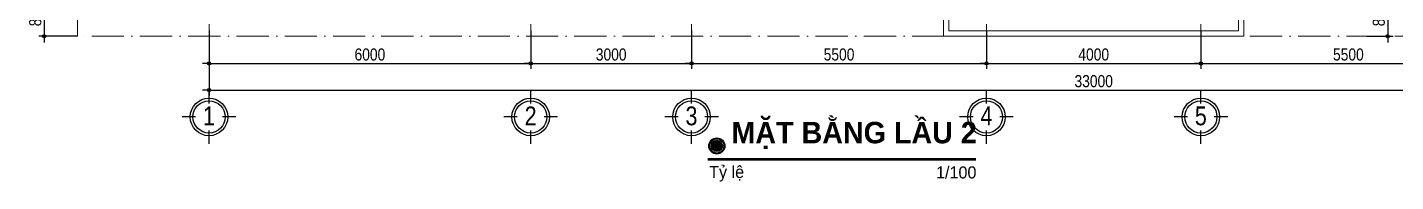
# Model space of a CAD drawing. Extents: x -1107188 to -523840, y 39692 to 514392.
# Drawn here: x -1062980 to -1037460, y 491945 to 494816 of the extents above; entities that cross this region are included whole.
import ezdxf
from ezdxf.enums import TextEntityAlignment as Align

# ---------------------------------------------------------------- set-up
doc = ezdxf.new("R2010")
doc.units = 0
doc.linetypes.add('ACAD_ISO10W100', pattern=[18, 12, -3, 0, -3])
doc.layers.get('DEFPOINTS').update_dxf_attribs({"linetype": 'CONTINUOUS'})
for name, color, linetype in [('DIM', 1, 'CONTINUOUS'), ('TAGS', 60, 'CONTINUOUS'), ('TEXT', 7, 'CONTINUOUS')]:
    doc.layers.add(name, color=color, linetype=linetype)
doc.layers.add('NET-THAY', color=2, linetype='CONTINUOUS', lineweight=13)
doc.layers.add('TRUC', color=24, linetype='CONTINUOUS', lineweight=0)
doc.styles.add('HEL-CONDENSE', font='')
doc.styles.add('SWISS-CONDENSE', font='')
doc.styles.add('VNI-HELVE-CONDENSEN', font='')
doc.styles.get('HEL-CONDENSE').set_extended_font_data('VNI-Helve-Condense')
doc.styles.get('SWISS-CONDENSE').set_extended_font_data('VNI-Swiss-Condense')
doc.styles.get('VNI-HELVE-CONDENSEN').set_extended_font_data('VNI-Helve-Condense')
doc.dimstyles.new('D100', dxfattribs={"dimtxt": 225, "dimasz": 1.2, "dimexe": 100, "dimexo": 0, "dimgap": 50, "dimtad": 1, "dimdec": 0, "dimzin": 13, "dimdsep": 46, "dimtxsty": 'HEL-CONDENSE', "dimblk": 'D50', "dimcen": 0, "dimclrd": 1, "dimclre": 1, "dimclrt": 7, "dimadec": 0, "dimazin": 0, "dimtfac": 1, "dimtdec": 0, "dimtmove": 0, "dimatfit": 3, "dimldrblk": 'D50', "dimfxl": 1, "dimtolj": 1, "dimtzin": 13, "dimarcsym": 0})

# ---------------------------------------------------------------- blocks, each defined once
blk = doc.blocks.new('D50')
at = {"layer": 'DIM'}
blk.add_hatch(color=256, dxfattribs=at).paths.add_polyline_path([(25, 0, 1), (-25, 0, 1)])
blk.add_line((25, 0), (100, 0), dxfattribs=at)
blk.add_circle((0, 0), 25, dxfattribs=at)
blk = doc.blocks.new('*D387')
at = {"layer": 'DEFPOINTS', "color": 0, "transparency": 16777216}
for p in [(-1059591, 494761), (-1053591, 494761), (-1053591, 494145)]:
    blk.add_point(p, dxfattribs=at)
at = {"layer": 'DIM', "color": 1, "lineweight": -2, "transparency": 16777216}
for p, q in [((-1059591, 494761), (-1059591, 494045)), ((-1053591, 494761), (-1053591, 494045)), ((-1059590, 494145), (-1053593, 494145))]:
    blk.add_line(p, q, dxfattribs=at)
at = {"layer": 'DIM', "color": 1, "lineweight": -2, "transparency": 16777216, "xscale": 1.199999999999999, "yscale": 1.199999999999999, "zscale": 1.199999999999999, "rotation": 180}
blk.add_blockref('D50', (-1059591, 494145), dxfattribs=at)
at = {"layer": 'DIM', "color": 1, "lineweight": -2, "transparency": 16777216, "xscale": 1.199999999999999, "yscale": 1.199999999999999, "zscale": 1.199999999999999}
blk.add_blockref('D50', (-1053591, 494145), dxfattribs=at)
at = {"layer": 'DIM', "color": 7, "transparency": 16777216, "insert": (-1056591, 494310), "char_height": 225, "attachment_point": 5, "style": 'HEL-CONDENSE'}
blk.add_mtext('\\A1;6000', dxfattribs=at)
blk = doc.blocks.new('*D388')
at = {"layer": 'DEFPOINTS', "color": 0, "transparency": 16777216}
for p in [(-1053591, 494761), (-1050591, 494761), (-1050591, 494145)]:
    blk.add_point(p, dxfattribs=at)
at = {"layer": 'DIM', "color": 1, "lineweight": -2, "transparency": 16777216}
for p, q in [((-1053591, 494761), (-1053591, 494045)), ((-1050591, 494761), (-1050591, 494045)), ((-1053590, 494145), (-1050593, 494145))]:
    blk.add_line(p, q, dxfattribs=at)
at = {"layer": 'DIM', "color": 1, "lineweight": -2, "transparency": 16777216, "xscale": 1.199999999999999, "yscale": 1.199999999999999, "zscale": 1.199999999999999, "rotation": 180}
blk.add_blockref('D50', (-1053591, 494145), dxfattribs=at)
at = {"layer": 'DIM', "color": 1, "lineweight": -2, "transparency": 16777216, "xscale": 1.199999999999999, "yscale": 1.199999999999999, "zscale": 1.199999999999999}
blk.add_blockref('D50', (-1050591, 494145), dxfattribs=at)
at = {"layer": 'DIM', "color": 7, "transparency": 16777216, "insert": (-1052091, 494310), "char_height": 225, "attachment_point": 5, "style": 'HEL-CONDENSE'}
blk.add_mtext('\\A1;3000', dxfattribs=at)
blk = doc.blocks.new('*D389')
at = {"layer": 'DEFPOINTS', "color": 0, "transparency": 16777216}
for p in [(-1050591, 494761), (-1045091, 494761), (-1045091, 494145)]:
    blk.add_point(p, dxfattribs=at)
at = {"layer": 'DIM', "color": 1, "lineweight": -2, "transparency": 16777216}
for p, q in [((-1050591, 494761), (-1050591, 494045)), ((-1045091, 494761), (-1045091, 494045)), ((-1050590, 494145), (-1045093, 494145))]:
    blk.add_line(p, q, dxfattribs=at)
at = {"layer": 'DIM', "color": 1, "lineweight": -2, "transparency": 16777216, "xscale": 1.199999999999999, "yscale": 1.199999999999999, "zscale": 1.199999999999999, "rotation": 180}
blk.add_blockref('D50', (-1050591, 494145), dxfattribs=at)
at = {"layer": 'DIM', "color": 1, "lineweight": -2, "transparency": 16777216, "xscale": 1.199999999999999, "yscale": 1.199999999999999, "zscale": 1.199999999999999}
blk.add_blockref('D50', (-1045091, 494145), dxfattribs=at)
at = {"layer": 'DIM', "color": 7, "transparency": 16777216, "insert": (-1047841, 494310), "char_height": 225, "attachment_point": 5, "style": 'HEL-CONDENSE'}
blk.add_mtext('\\A1;5500', dxfattribs=at)
blk = doc.blocks.new('*D390')
at = {"layer": 'DEFPOINTS', "color": 0, "transparency": 16777216}
for p in [(-1045091, 494761), (-1041091, 494761), (-1041091, 494145)]:
    blk.add_point(p, dxfattribs=at)
at = {"layer": 'DIM', "color": 1, "lineweight": -2, "transparency": 16777216}
for p, q in [((-1045091, 494761), (-1045091, 494045)), ((-1041091, 494761), (-1041091, 494045)), ((-1045090, 494145), (-1041093, 494145))]:
    blk.add_line(p, q, dxfattribs=at)
at = {"layer": 'DIM', "color": 1, "lineweight": -2, "transparency": 16777216, "xscale": 1.199999999999999, "yscale": 1.199999999999999, "zscale": 1.199999999999999, "rotation": 180}
blk.add_blockref('D50', (-1045091, 494145), dxfattribs=at)
at = {"layer": 'DIM', "color": 1, "lineweight": -2, "transparency": 16777216, "xscale": 1.199999999999999, "yscale": 1.199999999999999, "zscale": 1.199999999999999}
blk.add_blockref('D50', (-1041091, 494145), dxfattribs=at)
at = {"layer": 'DIM', "color": 7, "transparency": 16777216, "insert": (-1043091, 494310), "char_height": 225, "attachment_point": 5, "style": 'HEL-CONDENSE'}
blk.add_mtext('\\A1;4000', dxfattribs=at)
blk = doc.blocks.new('*D391')
at = {"layer": 'DEFPOINTS', "color": 0, "transparency": 16777216}
for p in [(-1041091, 494761), (-1035591, 494761), (-1035591, 494145)]:
    blk.add_point(p, dxfattribs=at)
at = {"layer": 'DIM', "color": 1, "lineweight": -2, "transparency": 16777216}
for p, q in [((-1041091, 494761), (-1041091, 494045)), ((-1035591, 494761), (-1035591, 494045)), ((-1041090, 494145), (-1035593, 494145))]:
    blk.add_line(p, q, dxfattribs=at)
at = {"layer": 'DIM', "color": 1, "lineweight": -2, "transparency": 16777216, "xscale": 1.199999999999999, "yscale": 1.199999999999999, "zscale": 1.199999999999999, "rotation": 180}
blk.add_blockref('D50', (-1041091, 494145), dxfattribs=at)
at = {"layer": 'DIM', "color": 1, "lineweight": -2, "transparency": 16777216, "xscale": 1.199999999999999, "yscale": 1.199999999999999, "zscale": 1.199999999999999}
blk.add_blockref('D50', (-1035591, 494145), dxfattribs=at)
at = {"layer": 'DIM', "color": 7, "transparency": 16777216, "insert": (-1038341, 494310), "char_height": 225, "attachment_point": 5, "style": 'HEL-CONDENSE'}
blk.add_mtext('\\A1;5500', dxfattribs=at)
blk = doc.blocks.new('*D394')
at = {"layer": 'DEFPOINTS', "color": 0, "transparency": 16777216}
for p in [(-1059591, 494761), (-1026591, 494761), (-1026591, 493649)]:
    blk.add_point(p, dxfattribs=at)
at = {"layer": 'DIM', "color": 1, "lineweight": -2, "transparency": 16777216}
for p, q in [((-1059591, 494761), (-1059591, 493549)), ((-1026591, 494761), (-1026591, 493549)), ((-1059590, 493649), (-1026593, 493649))]:
    blk.add_line(p, q, dxfattribs=at)
at = {"layer": 'DIM', "color": 1, "lineweight": -2, "transparency": 16777216, "xscale": 1.199999999999999, "yscale": 1.199999999999999, "zscale": 1.199999999999999, "rotation": 180}
blk.add_blockref('D50', (-1059591, 493649), dxfattribs=at)
at = {"layer": 'DIM', "color": 1, "lineweight": -2, "transparency": 16777216, "xscale": 1.199999999999999, "yscale": 1.199999999999999, "zscale": 1.199999999999999}
blk.add_blockref('D50', (-1026591, 493649), dxfattribs=at)
at = {"layer": 'DIM', "color": 7, "transparency": 16777216, "insert": (-1043091, 493814), "char_height": 225, "attachment_point": 5, "style": 'HEL-CONDENSE'}
blk.add_mtext('\\A1;33000', dxfattribs=at)
blk = doc.blocks.new('A$C206177D3')
at = {"layer": 'TAGS', "ltscale": 1000}
for p, q in [((-37, 240), (-37, 490)), ((-287, -10), (-537, -10)), ((463, -10), (213, -10)), ((-37, -510), (-37, -260))]:
    blk.add_line(p, q, dxfattribs=at)
blk.add_circle((-37, -10), 350, dxfattribs=at)
at = {"layer": 'TAGS', "color": 254, "ltscale": 1000}
blk.add_circle((-37, -10), 300, dxfattribs=at)
at = {"layer": 'TAGS', "ltscale": 1000, "style": 'VNI-HELVE-CONDENSEN'}
blk.add_attdef('A', text='', height=350, dxfattribs=at).set_placement((-38, -166), align=Align.CENTER)
blk = doc.blocks.new('*D402')
at = {"layer": 'DEFPOINTS', "color": 0, "transparency": 16777216}
for p in [(-1062045, 495452), (-1062667, 494652), (-1062045, 494652)]:
    blk.add_point(p, dxfattribs=at)
at = {"layer": 'DIM', "color": 1, "lineweight": -2, "transparency": 16777216}
for p, q in [((-1062045, 495452), (-1062767, 495452)), ((-1062667, 495451), (-1062667, 494653)), ((-1062045, 494652), (-1062767, 494652))]:
    blk.add_line(p, q, dxfattribs=at)
at = {"layer": 'DIM', "color": 1, "lineweight": -2, "transparency": 16777216, "xscale": 1.199999999999999, "yscale": 1.199999999999999, "zscale": 1.199999999999999}
for p, rotation in [((-1062667, 495452), 90), ((-1062667, 494652), 270)]:
    blk.add_blockref('D50', p, dxfattribs=dict(at, rotation=rotation))
at = {"layer": 'DIM', "color": 7, "transparency": 16777216, "insert": (-1062832, 495052), "char_height": 225, "attachment_point": 5, "rotation": 90, "style": 'HEL-CONDENSE'}
blk.add_mtext('\\A1;800', dxfattribs=at)
blk = doc.blocks.new('*D501')
at = {"layer": 'DEFPOINTS', "color": 0, "transparency": 16777216}
for p in [(-1038003, 495452), (-1038003, 494652), (-1037608, 494652)]:
    blk.add_point(p, dxfattribs=at)
at = {"layer": 'DIM', "color": 1, "lineweight": -2, "transparency": 16777216}
for p, q in [((-1038003, 495452), (-1037508, 495452)), ((-1037608, 495451), (-1037608, 494653)), ((-1038003, 494652), (-1037508, 494652))]:
    blk.add_line(p, q, dxfattribs=at)
at = {"layer": 'DIM', "color": 1, "lineweight": -2, "transparency": 16777216, "xscale": 1.199999999999999, "yscale": 1.199999999999999, "zscale": 1.199999999999999}
for p, rotation in [((-1037608, 495452), 90), ((-1037608, 494652), 270)]:
    blk.add_blockref('D50', p, dxfattribs=dict(at, rotation=rotation))
at = {"layer": 'DIM', "color": 7, "transparency": 16777216, "insert": (-1037773, 495052), "char_height": 225, "attachment_point": 5, "rotation": 90, "style": 'HEL-CONDENSE'}
blk.add_mtext('\\A1;800', dxfattribs=at)

msp = doc.modelspace()

# ---------------------------------------------------------------- hatches: boundary and pattern name
at = {"layer": 'DIM', "linetype": 'ByBlock'}
msp.add_hatch(color=1, dxfattribs=at).paths.add_polyline_path([(-1050016.011, 492608.908, 1), (-1050225.051, 492608.908, 1)])

# ---------------------------------------------------------------- linework, layer by layer
at = {"layer": 'NET-THAY'}
for p, q in [((-1045891.449, 498251.964), (-1045891.449, 494651.964)), ((-1040291.449, 494651.964), (-1040291.449, 498251.964)), ((-1045891.449, 494651.964), (-1040291.449, 494651.964))]:
    msp.add_line(p, q, dxfattribs=at)
msp.add_lwpolyline([(-1047791.449, 500051.964), (-1047791.449, 498351.964), (-1045791.449, 498351.964), (-1045791.449, 494751.964), (-1040391.449, 494751.964), (-1040391.449, 498351.964), (-1038391.449, 498351.964), (-1038391.449, 500051.964)], dxfattribs=at)
at = {"layer": 'TEXT', "color": 7, "linetype": 'ByBlock', "const_width": 48.75}
msp.add_lwpolyline([(-1045287.701, 492357.141), (-1049106.316, 492357.141), (-1045287.701, 492357.141), (-1050290.519, 492357.141)], dxfattribs=at)
at = {"layer": 'TEXT', "color": 7, "linetype": 'ByBlock'}
for radius in [150.491, 133.77, 104.52]:
    msp.add_circle((-1050120.531, 492608.908), radius, dxfattribs=at)
at = {"layer": 'TRUC', "linetype": 'ACAD_ISO10W100', "ltscale": 50}
msp.add_lwpolyline([(-1062045.434, 511077.744), (-1024275.122, 511077.744), (-1024275.122, 494651.964), (-1062045.434, 494651.964)], close=True, dxfattribs=at)
for points in [[(-1059591.449, 511077.744), (-1059591.449, 494651.964)], [(-1053591.449, 511077.744), (-1053591.449, 494651.964)], [(-1053591.449, 511077.744), (-1053591.449, 494651.964)], [(-1050591.449, 511077.744), (-1050591.449, 494651.964)], [(-1045091.449, 511077.744), (-1045091.449, 494651.964)], [(-1041091.449, 511077.744), (-1041091.449, 494651.964)]]:
    msp.add_lwpolyline(points, dxfattribs=at)

# ---------------------------------------------------------------- block references
at = {"layer": 'TAGS', "ltscale": 1000}
ref = msp.add_blockref('A$C206177D3', (-1059554.828, 493159.146), dxfattribs=at)
ref.add_attrib('A', '1', dxfattribs={"color": 7, "ltscale": 1000, "height": 350, "style": 'VNI-HELVE-CONDENSEN'}).set_placement((-1059593.132, 492993.507), align=Align.CENTER)
ref = msp.add_blockref('A$C206177D3', (-1053554.828, 493159.146), dxfattribs=at)
ref.add_attrib('A', '2', dxfattribs={"color": 7, "ltscale": 1000, "height": 350, "style": 'VNI-HELVE-CONDENSEN'}).set_placement((-1053593.132, 492993.507), align=Align.CENTER)
ref = msp.add_blockref('A$C206177D3', (-1050554.828, 493159.146), dxfattribs=at)
ref.add_attrib('A', '3', dxfattribs={"color": 7, "ltscale": 1000, "height": 350, "style": 'VNI-HELVE-CONDENSEN'}).set_placement((-1050593.132, 492993.507), align=Align.CENTER)
ref = msp.add_blockref('A$C206177D3', (-1045054.828, 493159.146), dxfattribs=at)
ref.add_attrib('A', '4', dxfattribs={"color": 7, "ltscale": 1000, "height": 350, "style": 'VNI-HELVE-CONDENSEN'}).set_placement((-1045093.132, 492993.507), align=Align.CENTER)
ref = msp.add_blockref('A$C206177D3', (-1041054.828, 493159.146), dxfattribs=at)
ref.add_attrib('A', '5', dxfattribs={"color": 7, "ltscale": 1000, "height": 350, "style": 'VNI-HELVE-CONDENSEN'}).set_placement((-1041093.132, 492993.507), align=Align.CENTER)

# ---------------------------------------------------------------- texts
at = {"layer": 'TEXT', "color": 7, "insert": (-1049848.1, 493057.74), "char_height": 400, "attachment_point": 1, "style": 'SWISS-CONDENSE'}
msp.add_mtext('{\\fVNI-Avo|b1|i0|c0|p2;MAËT BAÈNG LAÀU 2}', dxfattribs=at)
at = {"layer": 'TEXT', "color": 7, "linetype": 'ByBlock', "char_height": 225, "attachment_point": 1, "style": 'SWISS-CONDENSE'}
for s, insert in [('{\\fVNI-Avo|b0|i0|c0|p2;Tyû leä}', (-1050263.499, 492238.275)), ('{\\fVNI-Avo|b0|i0|c0|p2;1/100}', (-1046031.42, 492228.301))]:
    msp.add_mtext(s, dxfattribs=dict(at, insert=insert))

# ---------------------------------------------------------------- dimensions: what is measured, and where the dimension line sits
at = {"layer": 'DIM'}
for base, p1, p2, angle, picture, middle in [((-1062667.294, 494651.964), (-1062045.434, 495451.964), (-1062045.434, 494651.964), 90, '*D402', (-1062832.194, 495051.964)), ((-1037607.834, 494651.964), (-1038003.191, 495451.964), (-1038003.191, 494651.964), 90, '*D501', (-1037772.734, 495051.964)), ((-1050591.449, 494145.466), (-1053591.449, 494760.603), (-1050591.449, 494760.603), 180, '*D388', (-1052091.449, 494310.366)), ((-1045091.449, 494145.466), (-1050591.449, 494760.603), (-1045091.449, 494760.603), 180, '*D389', (-1047841.449, 494310.366)), ((-1041091.449, 494145.466), (-1045091.449, 494760.603), (-1041091.449, 494760.603), 180, '*D390', (-1043091.449, 494310.366)), ((-1035591.449, 494145.466), (-1041091.449, 494760.603), (-1035591.449, 494760.603), 180, '*D391', (-1038341.449, 494310.366))]:
    dim = msp.add_linear_dim(base=base, p1=p1, p2=p2, angle=angle, dimstyle='D100', override={"dimtmove": 1}, dxfattribs=at)
    dim.commit()
    dim.dimension.update_dxf_attribs({"geometry": picture, "text_midpoint": middle})
for p2, distance, picture, middle in [((-1053591.449, 494760.603), -615.136, '*D387', (-1056591.449, 494310.366)), ((-1026591.449, 494760.603), -1111.311, '*D394', (-1043091.449, 493814.192))]:
    dim = msp.add_aligned_dim(p1=(-1059591.449, 494760.603), p2=p2, distance=distance, dimstyle='D100', dxfattribs=at)
    dim.commit()
    dim.dimension.update_dxf_attribs({"geometry": picture, "text_midpoint": middle})

doc.saveas('drawing.dxf')
